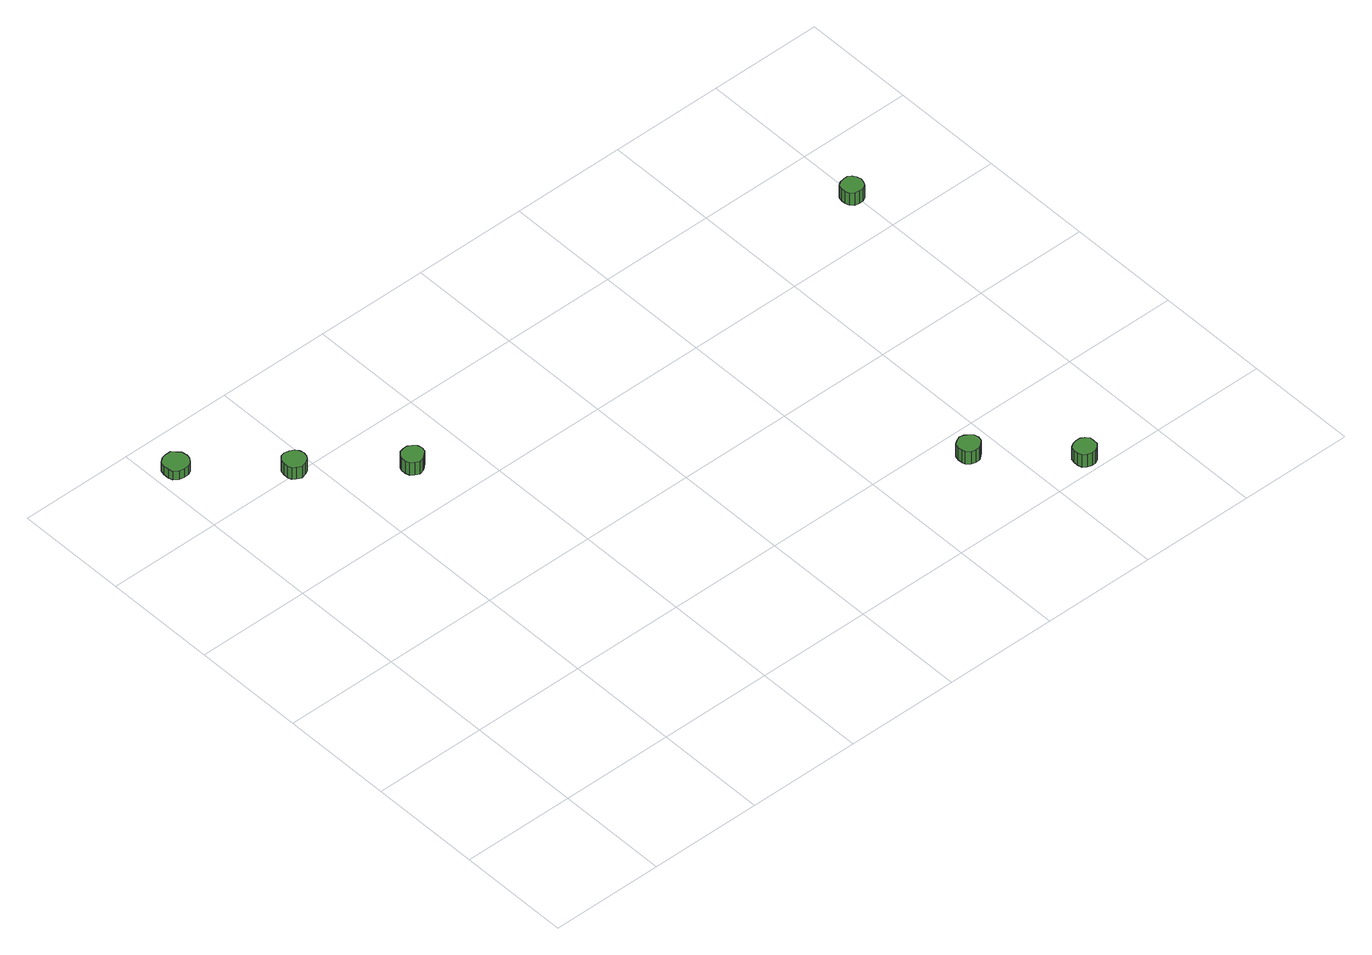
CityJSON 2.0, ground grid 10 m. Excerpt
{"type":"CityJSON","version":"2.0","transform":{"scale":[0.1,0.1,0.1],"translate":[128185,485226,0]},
"CityObjects":{
"tree1":{"type":"SolitaryVegetationObject","attributes":{"function":"something"},"geometry":[{"type":"MultiSurface","lod":"1","boundaries":[[[0,1,2,3,4,5,6,7,8,9,10,11,12,13,14]],[[15,16,17,18,19,20,21,22,23,24,25,26,27,28,29]],[[0,29,28,1]],[[1,28,27,2]],[[2,27,26,3]],[[3,26,25,4]],[[4,25,24,5]],[[5,24,23,6]],[[6,23,22,7]],[[7,22,21,8]],[[8,21,20,9]],[[9,20,19,10]],[[10,19,18,11]],[[11,18,17,12]],[[12,17,16,13]],[[13,16,15,14]],[[14,15,29,0]]]}]},
"tree2":{"type":"SolitaryVegetationObject","attributes":{"function":"something"},"geometry":[{"type":"MultiSurface","lod":"1","boundaries":[[[30,31,32,33,34,35,36,37,38,39,40,41,42,43,44]],[[45,46,47,48,49,50,51,52,53,54,55,56,57,58,59]],[[30,59,58,31]],[[31,58,57,32]],[[32,57,56,33]],[[33,56,55,34]],[[34,55,54,35]],[[35,54,53,36]],[[36,53,52,37]],[[37,52,51,38]],[[38,51,50,39]],[[39,50,49,40]],[[40,49,48,41]],[[41,48,47,42]],[[42,47,46,43]],[[43,46,45,44]],[[44,45,59,30]]]}]},
"tree3":{"type":"SolitaryVegetationObject","attributes":{"function":"something"},"geometry":[{"type":"MultiSurface","lod":"1","boundaries":[[[60,61,62,63,64,65,66,67,68,69,70,71,72,73,74]],[[75,76,77,78,79,80,81,82,83,84,85,86,87,88,89]],[[60,89,88,61]],[[61,88,87,62]],[[62,87,86,63]],[[63,86,85,64]],[[64,85,84,65]],[[65,84,83,66]],[[66,83,82,67]],[[67,82,81,68]],[[68,81,80,69]],[[69,80,79,70]],[[70,79,78,71]],[[71,78,77,72]],[[72,77,76,73]],[[73,76,75,74]],[[74,75,89,60]]]}]},
"tree4":{"type":"SolitaryVegetationObject","attributes":{"function":"something"},"geometry":[{"type":"MultiSurface","lod":"1","boundaries":[[[90,91,92,93,94,95,96,97,98,99,100,101,102,103,104]],[[105,106,107,108,109,110,111,112,113,114,115,116,117,118,119]],[[90,119,118,91]],[[91,118,117,92]],[[92,117,116,93]],[[93,116,115,94]],[[94,115,114,95]],[[95,114,113,96]],[[96,113,112,97]],[[97,112,111,98]],[[98,111,110,99]],[[99,110,109,100]],[[100,109,108,101]],[[101,108,107,102]],[[102,107,106,103]],[[103,106,105,104]],[[104,105,119,90]]]}]},
"tree5":{"type":"SolitaryVegetationObject","attributes":{"function":"something"},"geometry":[{"type":"MultiSurface","lod":"1","boundaries":[[[120,121,122,123,124,125,126,127,128,129,130,131,132,133,134]],[[135,136,137,138,139,140,141,142,143,144,145,146,147,148,149]],[[120,149,148,121]],[[121,148,147,122]],[[122,147,146,123]],[[123,146,145,124]],[[124,145,144,125]],[[125,144,143,126]],[[126,143,142,127]],[[127,142,141,128]],[[128,141,140,129]],[[129,140,139,130]],[[130,139,138,131]],[[131,138,137,132]],[[132,137,136,133]],[[133,136,135,134]],[[134,135,149,120]]]}]},
"tree6":{"type":"SolitaryVegetationObject","attributes":{"function":"something"},"geometry":[{"type":"MultiSurface","lod":"1","boundaries":[[[150,151,152,153,154,155,156,157,158,159,160,161,162,163,164]],[[165,166,167,168,169,170,171,172,173,174,175,176,177,178,179]],[[150,179,178,151]],[[151,178,177,152]],[[152,177,176,153]],[[153,176,175,154]],[[154,175,174,155]],[[155,174,173,156]],[[156,173,172,157]],[[157,172,171,158]],[[158,171,170,159]],[[159,170,169,160]],[[160,169,168,161]],[[161,168,167,162]],[[162,167,166,163]],[[163,166,165,164]],[[164,165,179,150]]]}]}
},
"vertices":[
[29,463,10],[28,468,10],[25,471,10],[22,474,10],[17,474,10],[13,473,10],[9,470,10],[8,466,10],[8,461,10],[9,457,10],[13,454,10],[17,453,10],[22,453,10],[25,455,10],[28,459,10],[28,459,1],[25,455,1],[22,453,1],[17,453,1],[13,454,1],[9,457,1],[8,461,1],[8,466,1],[9,470,1],[13,473,1],[17,474,1],[22,474,1],[25,471,1],[28,468,1],[29,463,1],
[95,404,12],[94,408,12],[92,411,12],[88,413,12],[84,414,12],[80,413,12],[77,410,12],[76,406,12],[76,402,12],[77,398,12],[80,396,12],[84,394,12],[88,395,12],[92,397,12],[94,400,12],[94,400,0],[92,397,0],[88,395,0],[84,394,0],[80,396,0],[77,398,0],[76,402,0],[76,406,0],[77,410,0],[80,413,0],[84,414,0],[88,413,0],[92,411,0],[94,408,0],[95,404,0],
[163,346,15],[162,350,15],[159,353,15],[156,355,15],[152,355,15],[148,354,15],[145,351,15],[144,348,15],[144,344,15],[145,340,15],[148,338,15],[152,336,15],[156,337,15],[159,339,15],[162,342,15],[162,342,2],[159,339,2],[156,337,2],[152,336,2],[148,338,2],[145,340,2],[144,344,2],[144,348,2],[145,351,2],[148,354,2],[152,355,2],[156,355,2],[159,353,2],[162,350,2],[163,346,2],
[479,68,22],[478,72,22],[475,75,22],[472,77,22],[468,78,22],[464,76,22],[461,74,22],[460,70,22],[460,66,22],[461,63,22],[464,60,22],[468,59,22],[472,59,22],[475,61,22],[478,64,22],[478,64,9],[475,61,9],[472,59,9],[468,59,9],[464,60,9],[461,63,9],[460,66,9],[460,70,9],[461,74,9],[464,76,9],[468,78,9],[472,77,9],[475,75,9],[478,72,9],[479,68,9],
[544,10,18],[544,14,18],[541,17,18],[538,19,18],[534,19,18],[530,18,18],[527,16,18],[526,12,18],[526,8,18],[527,4,18],[530,2,18],[534,1,18],[538,1,18],[541,3,18],[544,6,18],[544,6,5],[541,3,5],[538,1,5],[534,1,5],[530,2,5],[527,4,5],[526,8,5],[526,12,5],[527,16,5],[530,18,5],[534,19,5],[538,19,5],[541,17,5],[544,14,5],[544,10,5],
[605,341,16],[604,345,16],[602,348,16],[599,350,16],[595,350,16],[591,349,16],[588,347,16],[587,343,16],[587,339,16],[588,336,16],[591,333,16],[595,332,16],[599,332,16],[602,334,16],[604,337,16],[604,337,3],[602,334,3],[599,332,3],[595,332,3],[591,333,3],[588,336,3],[587,339,3],[587,343,3],[588,347,3],[591,349,3],[595,350,3],[599,350,3],[602,348,3],[604,345,3],[605,341,3]
]}
